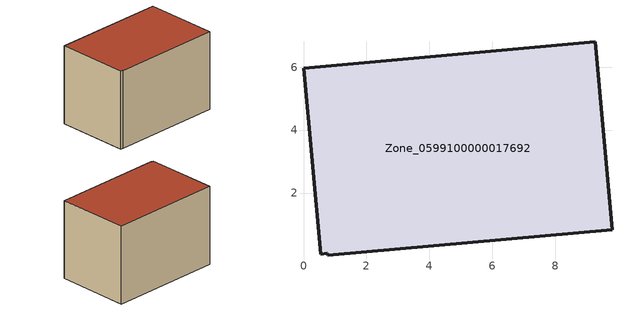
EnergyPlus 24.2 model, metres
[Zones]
Zone_0599100000017692
 floor ground (C_G): 0.77,0.02 0.76,0.08 0.54,0.06 0,5.97 9.26,6.81 9.8,0.84 z0
 wall outside (C_F): 9.8,0.84 9.26,6.81 0,5.97 0.54,0.06 0.76,0.08 0.77,0.02 9.8,0.84 z0:6.46
 roof outside (C_R): 0.76,0.08 0.77,0.02 9.8,0.84 9.26,6.81 0,5.97 0.54,0.06 z6.46
[BUILDING]
Pand.0599100000017692: North Axis=0; Terrain=City; Loads Convergence Tolerance Value=0.04; Temperature Convergence Tolerance Value=0.4; Solar Distribution=FullExterior; Maximum Number of Warmup Days=25; Minimum Number of Warmup Days=1
[Site:Location]
Rotterdam.The.Hague.AP_ZH_NLD Design_Conditions: Latitude=51.96; Longitude=4.45; Time Zone=1; Elevation=-4.5
[SITE:GROUNDTEMPERATURE:BUILDINGSURFACE]
18, 18, 18, 18, 18, 18, 18, 18, 18, 18, 18, 18
[MATERIAL] Thermal Absorptance=0.9; Solar Absorptance=0.7; Visible Absorptance=0.7
Name | Roughness | Thickness | Conductivity | Density | Specific Heat
G.TI.1946-1964 | MediumSmooth | 0.15 | 1 | 540 | 1210
F.TI.1946-1964 | Rough | 0.3 | 0.857143 | 1920 | 840
R.TI.1946-1964 | MediumRough | 0.2 | 0.277778 | 1500 | 1000
[CONSTRUCTION]
C_G: G.TI.1946-1964
C_F: F.TI.1946-1964
C_R: R.TI.1946-1964
[ZONE]
Zone_0599100000017692: Type=1; Multiplier=1; Ceiling Height=Autocalculate; Volume=Autocalculate; Floor Area=autocalculate; Part of Total Floor Area=Yes
[ZONEINFILTRATION:DESIGNFLOWRATE]
Infil_Zone_0599100000017692: Zone or ZoneList or Space or SpaceList=Zone_0599100000017692; Schedule=AlwaysOn; Design Flow Rate Calculation Method=Flow/Area; Flow Rate per Floor Area=0.003; Constant Term Coefficient=1; Temperature Term Coefficient=0; Velocity Term Coefficient=0; Velocity Squared Term Coefficient=0
[HVACTEMPLATE:ZONE:IDEALLOADSAIRSYSTEM]
Zone_0599100000017692: Maximum Heating Supply Air Temperature=50; Minimum Cooling Supply Air Temperature=13; Maximum Heating Supply Air Humidity Ratio=0.0156; Minimum Cooling Supply Air Humidity Ratio=0.0077; Heating Limit=NoLimit; Cooling Limit=NoLimit; Dehumidification Control Type=ConstantSensibleHeatRatio; Cooling Sensible Heat Ratio=0.7; Dehumidification Setpoint=60; Humidification Control Type=None; Humidification Setpoint=30; Outdoor Air Method=None; Outdoor Air Flow Rate per Person=0.00944; Outdoor Air Flow Rate per Zone Floor Area=0; Outdoor Air Flow Rate per Zone=0; Demand Controlled Ventilation Type=None; Outdoor Air Economizer Type=NoEconomizer; Heat Recovery Type=None; Sensible Heat Recovery Effectiveness=0.7; Latent Heat Recovery Effectiveness=0.65
[ZONECONTROL:THERMOSTAT]
ThermostatControl_Zone_0599100000017692: Zone or ZoneList=Zone_0599100000017692; Control Type Schedule=DualSetpointControlType; Control 1=Thermostat_Zone_0599100000017692; Temperature Difference Between Cutout And Setpoint=0
[THERMOSTATSETPOINT:DUALSETPOINT]
Thermostat_Zone_0599100000017692: Heating Setpoint Temperature Schedule=HeatingSetpoint_Zone_0599100000017692; Cooling Setpoint Temperature Schedule=CoolingSetpoint_Zone_0599100000017692
[SCHEDULE:COMPACT]
HeatingSetpoint_Zone_0599100000017692: Through: 12/31, For: AllDays, Until: 24:00, 21
CoolingSetpoint_Zone_0599100000017692: Through: 12/31, For: AllDays, Until: 24:00, 24
DualSetpointControlType: Through: 12/31, For: AllDays, Until: 24:00, 4
AlwaysOn: Through: 12/31, For: AllDays, Until: 24:00, 1
